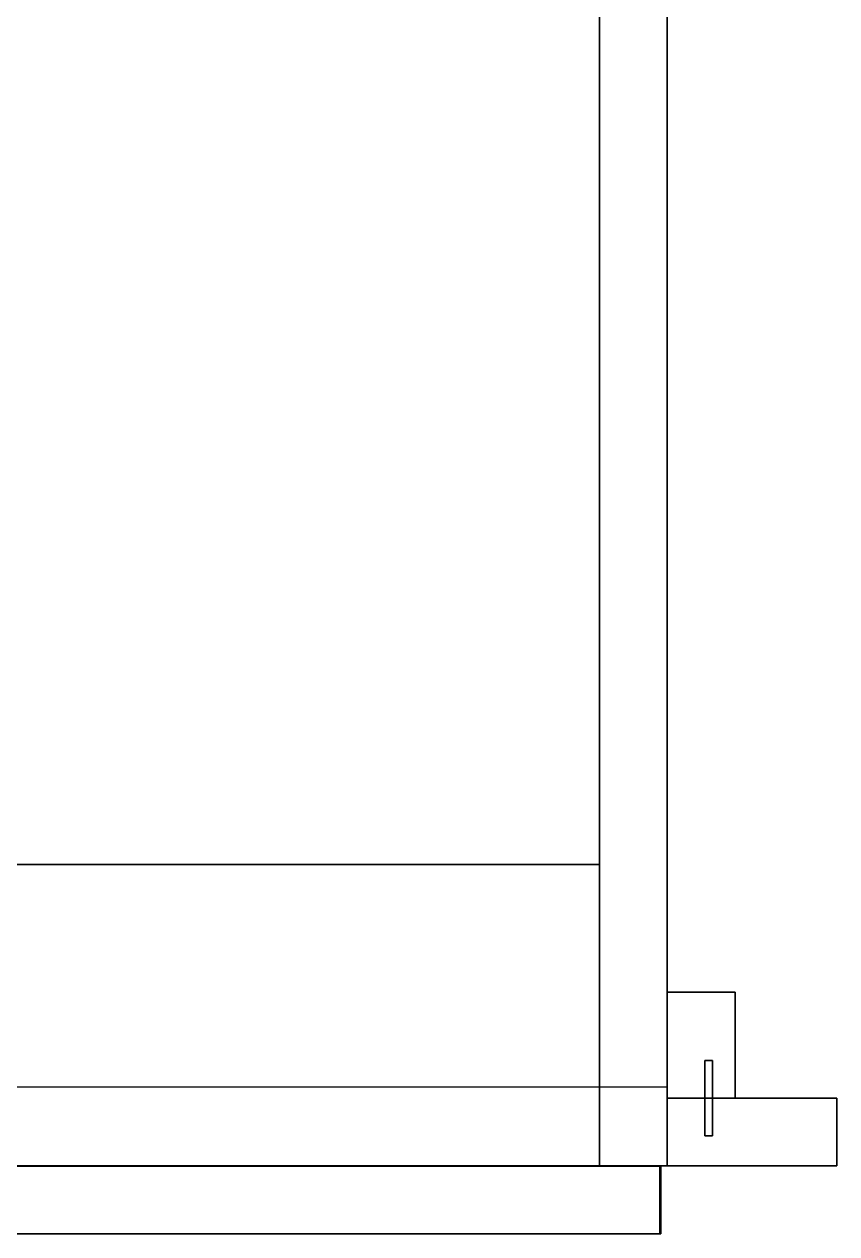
# Model space of a CAD drawing. Header units: millimetres. Extents: x -5968 to 8419, y -11886 to 221.
# Drawn here: x -2113.7 to -1898.1, y -11302.5 to -10981.3 of the extents above; entities that cross this region are included whole.
import ezdxf

# ---------------------------------------------------------------- set-up
doc = ezdxf.new("R2010")
doc.units = ezdxf.units.MM
doc.header["$LTSCALE"] = 20
doc.layers.add('Innenausbau_Konstruktion', color=7, linetype='Continuous')

msp = doc.modelspace()

# ---------------------------------------------------------------- linework, layer by layer
at = {"layer": 'Innenausbau_Konstruktion', "color": 7, "linetype": 'Continuous', "lineweight": 25, "transparency": 33554687}
for p, q in [((-1974.56, -11284.44, 3562.61), (-1988.4, -11284.44, 3562.61)), ((-1974.56, -11284.44, 3091.61), (-1988.4, -11284.44, 3091.61)), ((-1974.56, -11284.44, 3547.11), (-1974.56, -11284.44, 3562.61)), ((-1974.56, -11284.44, 3076.11), (-1974.56, -11284.44, 3091.61)), ((-1967.81, -11284.44, 3570.11), (-1954.76, -11284.44, 3570.11)), ((-1967.81, -11284.44, 3099.11), (-1954.76, -11284.44, 3099.11))]:
    msp.add_line(p, q, dxfattribs=at)
at = {"layer": 'Innenausbau_Konstruktion', "color": 7, "linetype": 'Continuous', "lineweight": 25, "transparency": 33554687, "flags": 128}
for points in [[(-2763.06, -10714.44), (-1943.06, -10714.44), (-1943.06, -11284.44), (-2763.06, -11284.44)], [(-2763.06, -10714.44), (-1943.06, -10714.44), (-1943.06, -11284.44), (-2763.06, -11284.44)], [(-2763.06, -11263.44), (-1943.06, -11263.44), (-1943.06, -11284.44), (-2763.06, -11284.44)]]:
    msp.add_lwpolyline(points, close=True, dxfattribs=at)
at = {"layer": 'Innenausbau_Konstruktion', "color": 7, "linetype": 'Continuous', "lineweight": 25, "transparency": 33554687}
for points in [[(-2275.88, -11284.5, 3535.11), (-1945, -11284.5, 3535.11), (-1945, -11284.5, 3062.11), (-2761, -11284.5, 3062.11)], [(-2361.75, -11284.5, 5208.11), (-1944.75, -11284.5, 5208.11), (-1944.75, -11284.5, 3702.11), (-2275.94, -11284.5, 3702.11)], [(-2275.99, -11284.5, 3537.61), (-1945.06, -11284.5, 3537.61), (-1945.06, -11284.5, 3699.61), (-2275.94, -11284.5, 3699.61)], [(-2275.88, -11302.5, 3535.11), (-1945, -11302.5, 3535.11), (-1945, -11302.5, 3062.11), (-2761, -11302.5, 3062.11)], [(-2361.75, -11302.5, 5208.11), (-1944.75, -11302.5, 5208.11), (-1944.75, -11302.5, 3702.11), (-2275.94, -11302.5, 3702.11)], [(-2275.99, -11302.5, 3537.61), (-1945.06, -11302.5, 3537.61), (-1945.06, -11302.5, 3699.61), (-2275.94, -11302.5, 3699.61)]]:
    msp.add_polyline3d(points, dxfattribs=at)
for points in [[(-1961.06, -11284.44, 3689.11), (-1961.06, -10714.44, 3689.11), (-2745.06, -10714.44, 3689.11), (-2745.06, -11284.44, 3689.11)], [(-2745.06, -11284.44, 3707.11), (-2745.06, -10714.44, 3707.11), (-1961.06, -10714.44, 3707.11), (-1961.06, -11284.44, 3707.11)], [(-1961.06, -11284.44, 4946.11), (-1961.06, -10714.44, 4946.11), (-2745.06, -10714.44, 4946.11), (-2745.06, -11284.44, 4946.11)], [(-2745.06, -11284.44, 4964.11), (-2745.06, -10714.44, 4964.11), (-1961.06, -10714.44, 4964.11), (-1961.06, -11284.44, 4964.11)], [(-1961.06, -11284.44, 5190.11), (-1961.06, -10714.44, 5190.11), (-2745.06, -10714.44, 5190.11), (-2745.06, -11284.44, 5190.11)], [(-2745.06, -11284.44, 5208.11), (-2745.06, -10714.44, 5208.11), (-1961.06, -10714.44, 5208.11), (-1961.06, -11284.44, 5208.11)], [(-1961.06, -11284.44, 3025.11), (-1961.06, -10714.44, 3025.11), (-1961.06, -10714.44, 5208.11), (-1961.06, -11284.44, 5208.11)], [(-1943.06, -11284.44, 3025.11), (-1943.06, -10714.44, 3025.11), (-1961.06, -10714.44, 3025.11), (-1961.06, -11284.44, 3025.11)], [(-1961.06, -11284.44, 5208.11), (-1961.06, -10714.44, 5208.11), (-1943.06, -10714.44, 5208.11), (-1943.06, -11284.44, 5208.11)], [(-1961.06, -11284.44, 3707.11), (-1961.06, -10714.44, 3707.11), (-1961.06, -10714.44, 3689.11), (-1961.06, -11284.44, 3689.11)], [(-1961.06, -11284.44, 4964.11), (-1961.06, -10714.44, 4964.11), (-1961.06, -10714.44, 4946.11), (-1961.06, -11284.44, 4946.11)], [(-1961.06, -11284.44, 5208.11), (-1961.06, -10714.44, 5208.11), (-1961.06, -10714.44, 5190.11), (-1961.06, -11284.44, 5190.11)], [(-1943.06, -11284.44, 5208.11), (-1943.06, -10714.44, 5208.11), (-1943.06, -10714.44, 3025.11), (-1943.06, -11284.44, 3025.11)], [(-2745.06, -11204.44, 3546.11), (-1961.06, -11204.44, 3546.11), (-1961.06, -11204.44, 3528.11), (-2745.06, -11204.44, 3528.11)], [(-1961.06, -11284.44, 3528.11), (-1961.06, -11204.44, 3528.11), (-2745.06, -11204.44, 3528.11), (-2745.06, -11284.44, 3528.11)], [(-2745.06, -11284.44, 3546.11), (-2745.06, -11204.44, 3546.11), (-1961.06, -11204.44, 3546.11), (-1961.06, -11284.44, 3546.11)], [(-1961.06, -11284.44, 3546.11), (-1961.06, -11204.44, 3546.11), (-1961.06, -11204.44, 3528.11), (-1961.06, -11284.44, 3528.11)], [(-1925.06, -11238.3, 5208.11), (-1943.06, -11238.3, 5208.11), (-1943.06, -11266.44, 5208.11), (-1925.06, -11266.44, 5208.11)], [(-1925.06, -11238.3, 3025.11), (-1943.06, -11238.3, 3025.11), (-1943.06, -11266.44, 3025.11), (-1925.06, -11266.44, 3025.11)], [(-1943.06, -11238.3, 3025.11), (-1943.06, -11238.3, 5208.11), (-1943.06, -11266.44, 5208.11), (-1943.06, -11266.44, 3025.11)], [(-1925.06, -11238.3, 3025.11), (-1925.06, -11238.3, 5208.11), (-1943.06, -11238.3, 5208.11), (-1943.06, -11238.3, 3025.11)], [(-1925.06, -11266.44, 3025.11), (-1925.06, -11266.44, 5208.11), (-1925.06, -11238.3, 5208.11), (-1925.06, -11238.3, 3025.11)], [(-1931.06, -11276.44, 5208.11), (-1931.06, -11256.44, 5208.11), (-1933.06, -11256.44, 5208.11), (-1933.06, -11276.44, 5208.11)], [(-1931.06, -11276.44, 3025.11), (-1931.06, -11256.44, 3025.11), (-1933.06, -11256.44, 3025.11), (-1933.06, -11276.44, 3025.11)], [(-1933.06, -11256.44, 3025.11), (-1933.06, -11256.44, 5208.11), (-1933.06, -11276.44, 5208.11), (-1933.06, -11276.44, 3025.11)], [(-1931.06, -11256.44, 3025.11), (-1931.06, -11256.44, 5208.11), (-1933.06, -11256.44, 5208.11), (-1933.06, -11256.44, 3025.11)], [(-1931.06, -11276.44, 3025.11), (-1931.06, -11276.44, 5208.11), (-1931.06, -11256.44, 5208.11), (-1931.06, -11256.44, 3025.11)], [(-1943.06, -11266.44, 3025.11), (-1943.06, -11266.44, 5208.11), (-1925.06, -11266.44, 5208.11), (-1925.06, -11266.44, 3025.11)], [(-1898.06, -11284.44, 5208.11), (-1898.06, -11266.44, 5208.11), (-1943.06, -11266.44, 5208.11), (-1943.06, -11284.44, 5208.11)], [(-1898.06, -11266.44, 5208.11), (-1898.06, -11266.44, 3025.11), (-1943.06, -11266.44, 3025.11), (-1943.06, -11266.44, 5208.11)], [(-1898.06, -11284.44, 3025.11), (-1943.06, -11284.44, 3025.11), (-1943.06, -11266.44, 3025.11), (-1898.06, -11266.44, 3025.11)], [(-1943.06, -11284.44, 3025.11), (-1943.06, -11284.44, 5208.11), (-1943.06, -11266.44, 5208.11), (-1943.06, -11266.44, 3025.11)], [(-1933.06, -11276.44, 3025.11), (-1933.06, -11276.44, 5208.11), (-1931.06, -11276.44, 5208.11), (-1931.06, -11276.44, 3025.11)], [(-1945, -11284.5, 3062.11), (-1945, -11302.5, 3062.11), (-2761, -11302.5, 3062.11), (-2761, -11284.5, 3062.11)], [(-2745.06, -11284.44, 3707.11), (-1961.06, -11284.44, 3707.11), (-1961.06, -11284.44, 3689.11), (-2745.06, -11284.44, 3689.11)], [(-2745.06, -11284.44, 3546.11), (-1961.06, -11284.44, 3546.11), (-1961.06, -11284.44, 3528.11), (-2745.06, -11284.44, 3528.11)], [(-2745.06, -11284.44, 4964.11), (-1961.06, -11284.44, 4964.11), (-1961.06, -11284.44, 4946.11), (-2745.06, -11284.44, 4946.11)], [(-2745.06, -11284.44, 5208.11), (-1961.06, -11284.44, 5208.11), (-1961.06, -11284.44, 5190.11), (-2745.06, -11284.44, 5190.11)], [(-2361.75, -11284.5, 5208.11), (-2361.75, -11302.5, 5208.11), (-1944.75, -11302.5, 5208.11), (-1944.75, -11284.5, 5208.11)], [(-2275.99, -11284.5, 3537.61), (-2275.99, -11302.5, 3537.61), (-1945.06, -11302.5, 3537.61), (-1945.06, -11284.5, 3537.61)], [(-1944.75, -11284.5, 3702.11), (-1944.75, -11302.5, 3702.11), (-2275.94, -11302.5, 3702.11), (-2275.94, -11284.5, 3702.11)], [(-1945.06, -11284.5, 3699.61), (-1945.06, -11302.5, 3699.61), (-2275.94, -11302.5, 3699.61), (-2275.94, -11284.5, 3699.61)], [(-2275.88, -11284.5, 3535.11), (-2275.88, -11302.5, 3535.11), (-1945, -11302.5, 3535.11), (-1945, -11284.5, 3535.11)], [(-1961.06, -11284.44, 5208.11), (-1943.06, -11284.44, 5208.11), (-1943.06, -11284.44, 3025.11), (-1961.06, -11284.44, 3025.11)], [(-1945.06, -11284.5, 3537.61), (-1945.06, -11302.5, 3537.61), (-1945.06, -11302.5, 3699.61), (-1945.06, -11284.5, 3699.61)], [(-1945, -11284.5, 3535.11), (-1945, -11302.5, 3535.11), (-1945, -11302.5, 3062.11), (-1945, -11284.5, 3062.11)], [(-1944.75, -11284.5, 5208.11), (-1944.75, -11302.5, 5208.11), (-1944.75, -11302.5, 3702.11), (-1944.75, -11284.5, 3702.11)], [(-1898.06, -11284.44, 3025.11), (-1898.06, -11284.44, 5208.11), (-1943.06, -11284.44, 5208.11), (-1943.06, -11284.44, 3025.11)]]:
    msp.add_3dface(points, dxfattribs=at)

doc.saveas('drawing.dxf')
